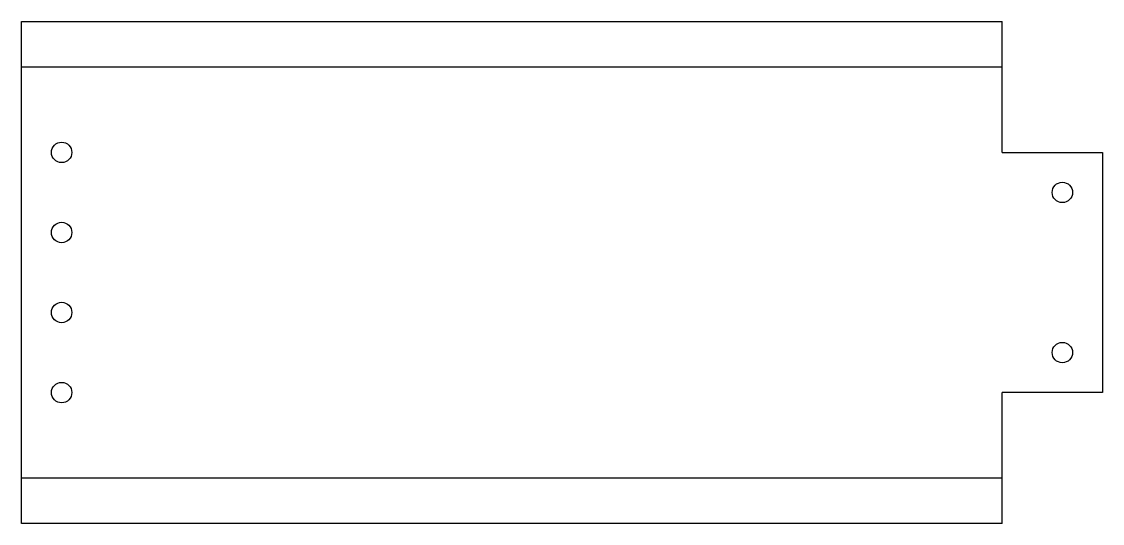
# Model space of a CAD drawing. Extents: x -500 to -230, y -63 to 63.
import ezdxf

# ---------------------------------------------------------------- set-up
doc = ezdxf.new("R2010")
doc.units = 0
doc.layers.add('Unfold_Sketch', color=7, linetype='CONTINUOUS')

msp = doc.modelspace()

# ---------------------------------------------------------------- linework, layer by layer
at = {"layer": 'Unfold_Sketch'}
for p, q in [((-500, -62.6704), (-500, 62.6704)), ((-500, 62.6704), (-255, 62.6704)), ((-255, 30), (-255, 62.6704)), ((-500, 51.3352), (-255, 51.3352)), ((-255, 30), (-230, 30)), ((-230, 30), (-230, -30)), ((-230, -30), (-255, -30)), ((-255, -62.6704), (-255, -30)), ((-255, -51.3352), (-500, -51.3352)), ((-255, -62.6704), (-500, -62.6704))]:
    msp.add_line(p, q, dxfattribs=at)
for centre in [(-490, 30), (-240, 20), (-490, 10), (-490, -10), (-240, -20), (-490, -30)]:
    msp.add_circle(centre, 2.55, dxfattribs=at)

doc.saveas('drawing.dxf')
